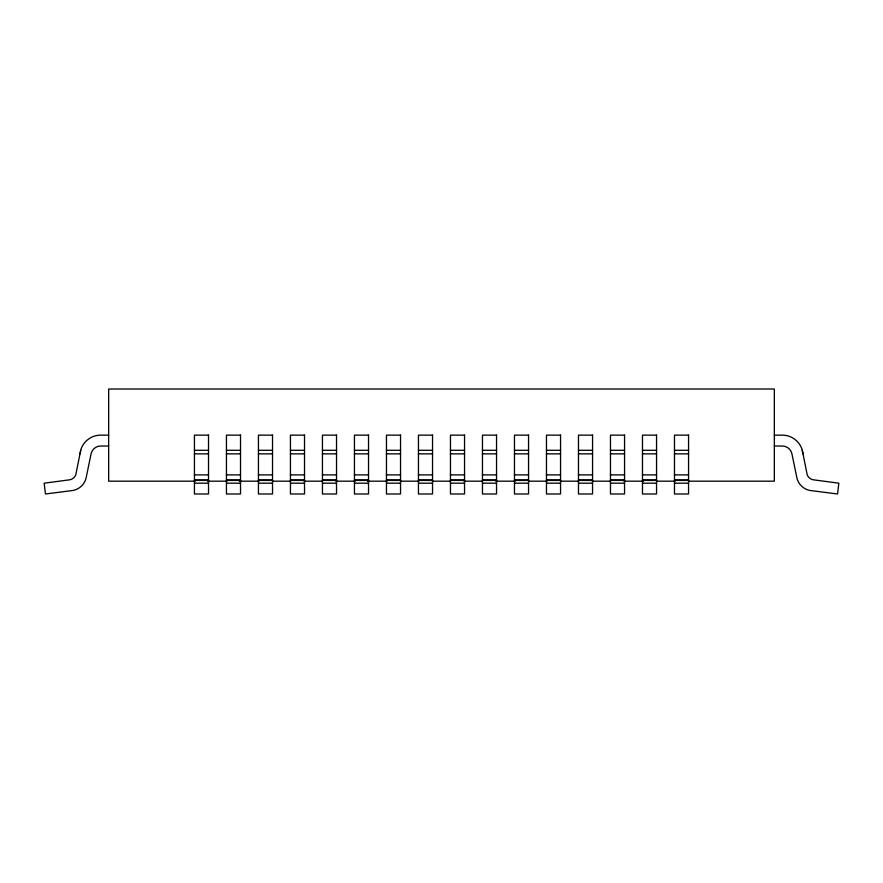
<?xml version="1.0" encoding="UTF-8"?>
<svg xmlns="http://www.w3.org/2000/svg" width="883" height="883" viewBox="0 0 883 883"><rect width="100%" height="100%" fill="white"/><g stroke="black" fill="none" stroke-linecap="round" stroke-linejoin="round"><path stroke-width="1.32" d="M79.989 453.862L81.104 448.906A20.784 20.784 0 0 1 90.883 437.593L93.201 436.533A20.784 20.784 0 0 1 100.673 435.142L108.664 435.142M80.706 450.286L75.772 474.899A8.179 8.179 0 0 1 68.499 479.966L44.15 483.189L45.475 493.983L70.927 490.738A16.722 16.722 0 0 0 86.048 478.233L91.059 453.862A9.812 9.812 0 0 1 100.673 446.025L108.664 446.025M774.336 435.142L782.327 435.142A20.784 20.784 0 0 1 789.799 436.533L792.117 437.593A20.784 20.784 0 0 1 801.896 448.906L803.011 453.862M774.336 446.025L782.327 446.025A9.812 9.812 0 0 1 791.941 453.862L796.952 478.233A16.722 16.722 0 0 0 812.073 490.738L837.525 493.983L838.85 483.189L814.501 479.966A8.179 8.179 0 0 1 807.228 474.899L802.294 450.286M194.437 450.286L208.52 450.286M226.445 450.286L240.518 450.286M258.443 450.286L272.527 450.286M290.441 450.286L304.525 450.286M322.45 450.286L336.533 450.286M354.447 450.286L368.531 450.286M386.456 450.286L400.54 450.286M418.454 450.286L432.538 450.286M450.462 450.286L464.546 450.286M482.46 450.286L496.544 450.286M514.469 450.286L528.553 450.286M546.467 450.286L560.55 450.286M578.475 450.286L592.559 450.286M610.473 450.286L624.557 450.286M642.482 450.286L656.555 450.286M674.48 450.286L688.563 450.286M194.437 453.862L208.52 453.862M226.445 453.862L240.518 453.862M258.443 453.862L272.527 453.862M290.441 453.862L304.525 453.862M322.45 453.862L336.533 453.862M354.447 453.862L368.531 453.862M386.456 453.862L400.54 453.862M418.454 453.862L432.538 453.862M450.462 453.862L464.546 453.862M482.46 453.862L496.544 453.862M514.469 453.862L528.553 453.862M546.467 453.862L560.55 453.862M578.475 453.862L592.559 453.862M610.473 453.862L624.557 453.862M642.482 453.862L656.555 453.862M674.48 453.862L688.563 453.862M194.437 474.899L208.52 474.899M226.445 474.899L240.518 474.899M258.443 474.899L272.527 474.899M290.441 474.899L304.525 474.899M322.45 474.899L336.533 474.899M354.447 474.899L368.531 474.899M386.456 474.899L400.54 474.899M418.454 474.899L432.538 474.899M450.462 474.899L464.546 474.899M482.46 474.899L496.544 474.899M514.469 474.899L528.553 474.899M546.467 474.899L560.55 474.899M578.475 474.899L592.559 474.899M610.473 474.899L624.557 474.899M642.482 474.899L656.555 474.899M674.48 474.899L688.563 474.899M194.437 479.966L208.52 479.966M226.445 479.966L240.518 479.966M258.443 479.966L272.527 479.966M290.441 479.966L304.525 479.966M322.45 479.966L336.533 479.966M354.447 479.966L368.531 479.966M386.456 479.966L400.54 479.966M418.454 479.966L432.538 479.966M450.462 479.966L464.546 479.966M482.46 479.966L496.544 479.966M514.469 479.966L528.553 479.966M546.467 479.966L560.55 479.966M578.475 479.966L592.559 479.966M610.473 479.966L624.557 479.966M642.482 479.966L656.555 479.966M674.48 479.966L688.563 479.966M194.437 480.429L208.52 480.429M226.445 480.429L240.518 480.429M258.443 480.429L272.527 480.429M290.441 480.429L304.525 480.429M322.45 480.429L336.533 480.429M354.447 480.429L368.531 480.429M386.456 480.429L400.54 480.429M418.454 480.429L432.538 480.429M450.462 480.429L464.546 480.429M482.46 480.429L496.544 480.429M514.469 480.429L528.553 480.429M546.467 480.429L560.55 480.429M578.475 480.429L592.559 480.429M610.473 480.429L624.557 480.429M642.482 480.429L656.555 480.429M674.48 480.429L688.563 480.429M195.231 481.18L108.664 481.18L108.664 389.017L774.336 389.017L774.336 481.18L688.839 481.18M207.637 481.18L226.942 481.18M239.348 481.18L258.896 481.18M272.439 481.18L290.584 481.18M304.16 481.18L322.284 481.18M335.871 481.18L355.176 481.18M367.582 481.18L387.063 481.18M400.672 481.18L418.763 481.18M432.383 481.18L450.462 481.18M464.094 481.18L482.151 481.18M495.816 481.18L515.231 481.18M528.906 481.18L546.93 481.18M560.617 481.18L578.63 481.18M592.327 481.18L610.33 481.18M624.038 481.18L643.398 481.18M657.129 481.18L675.098 481.18M194.437 483.189L208.52 483.189M226.445 483.189L240.518 483.189M258.443 483.189L272.527 483.189M290.441 483.189L304.525 483.189M322.45 483.189L336.533 483.189M354.447 483.189L368.531 483.189M386.456 483.189L400.54 483.189M418.454 483.189L432.538 483.189M450.462 483.189L464.546 483.189M482.46 483.189L496.544 483.189M514.469 483.189L528.553 483.189M546.467 483.189L560.55 483.189M578.475 483.189L592.559 483.189M610.473 483.189L624.557 483.189M642.482 483.189L656.555 483.189M674.48 483.189L688.563 483.189M208.52 435.142L194.437 435.142L194.437 493.983L208.52 493.983L208.52 435.142M240.518 435.142L226.445 435.142L226.445 493.983L240.518 493.983L240.518 435.142M272.527 435.142L258.443 435.142L258.443 493.983L272.527 493.983L272.527 435.142M304.525 435.142L290.441 435.142L290.441 493.983L304.525 493.983L304.525 435.142M336.533 435.142L322.45 435.142L322.45 493.983L336.533 493.983L336.533 435.142M368.531 435.142L354.447 435.142L354.447 493.983L368.531 493.983L368.531 435.142M400.54 435.142L386.456 435.142L386.456 493.983L400.54 493.983L400.54 435.142M432.538 435.142L418.454 435.142L418.454 493.983L432.538 493.983L432.538 435.142M464.546 435.142L450.462 435.142L450.462 493.983L464.546 493.983L464.546 435.142M496.544 435.142L482.46 435.142L482.46 493.983L496.544 493.983L496.544 435.142M528.553 435.142L514.469 435.142L514.469 493.983L528.553 493.983L528.553 435.142M560.55 435.142L546.467 435.142L546.467 493.983L560.55 493.983L560.55 435.142M592.559 435.142L578.475 435.142L578.475 493.983L592.559 493.983L592.559 435.142M624.557 435.142L610.473 435.142L610.473 493.983L624.557 493.983L624.557 435.142M656.555 435.142L642.482 435.142L642.482 493.983L656.555 493.983L656.555 435.142M688.563 435.142L674.48 435.142L674.48 493.983L688.563 493.983L688.563 435.142"/></g></svg>
